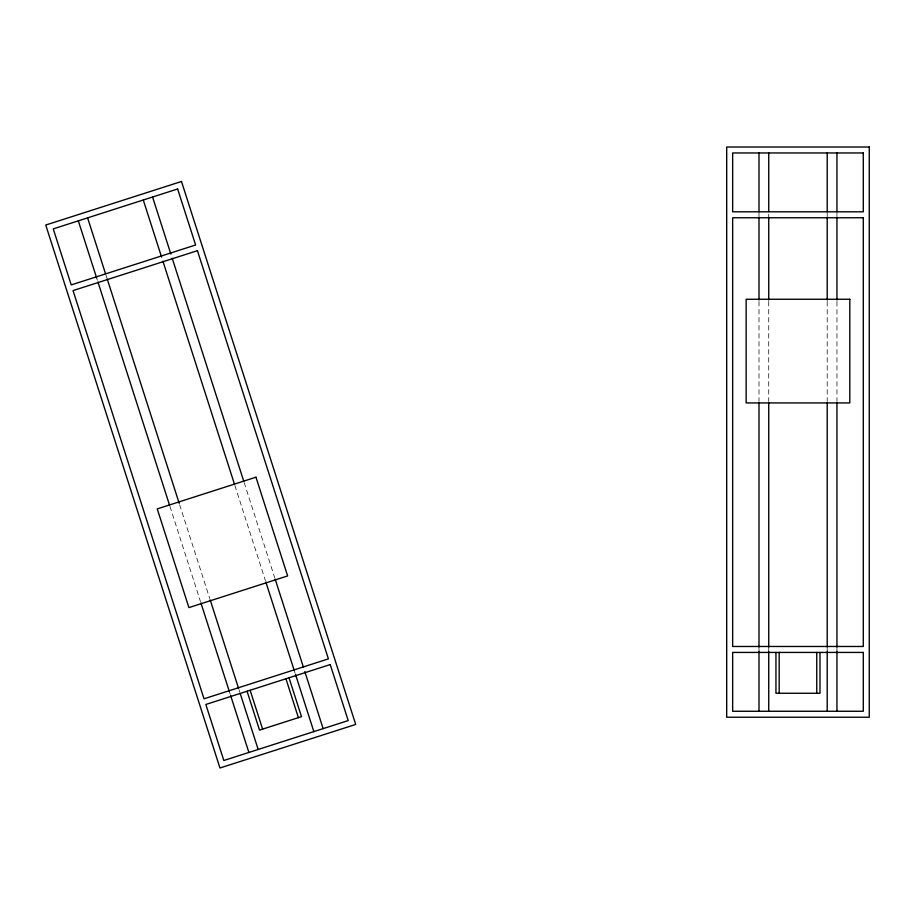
<?xml version="1.0" encoding="UTF-8"?>
<svg xmlns="http://www.w3.org/2000/svg" width="915" height="915" viewBox="0 0 915 915"><rect width="100%" height="100%" fill="white"/><g stroke="black" fill="none" stroke-linecap="round" stroke-linejoin="round"><path stroke-width="0.69" stroke-dasharray="4.58 3.43" d="M244.168 482.537L274.706 577.708M234.892 485.522L265.43 580.693M294.058 669.906L295.145 673.314M105.923 274.969L107.032 278.435M179.649 504.748L209.752 598.559M238.975 689.647L239.856 692.369M96.304 276.868L97.39 280.276M169.938 506.361L200.465 601.532M229.093 690.745L230.191 694.153M836.951 211.811L836.951 216.569M836.951 301.47L836.951 401.422M836.951 646.47L836.951 651.297M827.206 211.811L827.206 216.569M827.206 301.47L827.206 401.422M827.206 646.47L827.206 651.297M768.737 214.19L768.737 216.569M768.737 301.47L768.737 401.422M768.737 646.47L768.737 651.297M758.993 211.811L758.993 216.569M758.993 301.47L758.993 401.422M758.993 646.47L758.993 651.297"/><path stroke-width="1.37" d="M152.565 197.022L170.876 254.13M172.192 258.202L243.733 481.187M275.141 579.069L303.494 667.447M304.809 671.53L323.132 728.626M143.278 199.996L161.6 257.104M162.916 261.187L234.457 484.161M265.865 582.054L294.218 670.42M295.534 674.504L313.845 731.611M289.014 677.786L301.481 716.651L259.528 730.113L247.061 691.248M285.926 678.77L298.404 717.646M250.138 690.253L262.616 729.118M87.6 217.862L105.488 273.608M107.238 279.052L179.214 503.387M210.187 599.92L238.541 688.286M240.29 693.73L258.167 749.476M78.324 220.847L96.647 277.943M97.951 282.026L169.492 505M200.911 602.894L229.265 691.271M230.569 695.343L248.891 752.45M836.951 152.965L836.951 211.514M836.951 217.221L836.951 300.04M836.951 402.852L836.951 647.019M836.951 651.297L836.951 711.264M827.206 152.965L827.206 211.514M827.206 217.221L827.206 300.04M827.206 402.852L827.206 647.019M827.206 651.297L827.206 711.264M820 652.429L820 693.25L775.943 693.25L775.943 652.429M816.763 652.429L816.763 693.25M779.18 652.429L779.18 693.25M768.737 152.965L768.737 211.514M768.737 217.221L768.737 300.04M768.737 402.852L768.737 647.019M768.737 651.297L768.737 711.264M758.993 152.965L758.993 211.514M758.993 217.221L758.993 300.04M758.993 402.852L758.993 647.019M758.993 651.297L758.993 711.264M181.49 181.479L45.75 225.033L219.966 767.994L355.706 724.44L181.49 181.479M177.636 188.982L53.253 228.887L71.221 284.908L195.616 245.003L177.636 188.982M197.434 250.676L73.04 290.593L204.022 698.797L328.405 658.88L197.434 250.676M255.96 477.207L157.243 508.889L188.913 607.606L287.642 575.935L255.96 477.207M330.235 664.564L205.841 704.47L223.82 760.491L348.203 720.585L330.235 664.564M869.25 147.006L726.693 147.006L726.693 717.234L869.25 717.234L869.25 147.006M863.291 152.965L732.652 152.965L732.652 211.811L863.291 211.811L863.291 152.965M863.291 217.77L732.652 217.77L732.652 646.47L863.291 646.47L863.291 217.77M849.806 299.262L746.137 299.262L746.137 402.932L849.806 402.932L849.806 299.262M863.291 652.429L732.652 652.429L732.652 711.264L863.291 711.264L863.291 652.429"/></g></svg>
